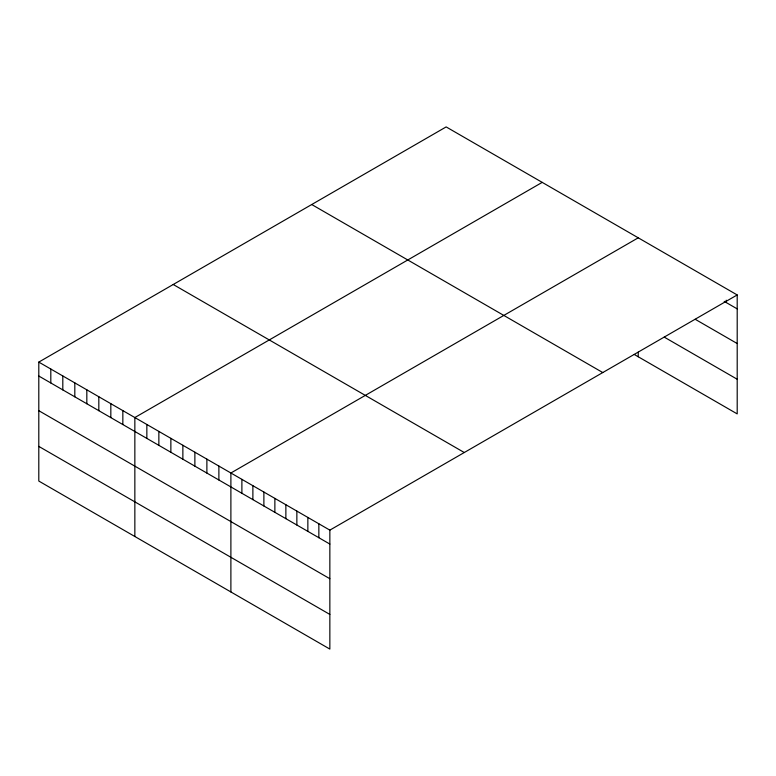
<?xml version="1.0" encoding="UTF-8"?>
<svg xmlns="http://www.w3.org/2000/svg" width="776" height="776" viewBox="0 0 776 776"><rect width="100%" height="100%" fill="white"/><g stroke="black" fill="none" stroke-linecap="round" stroke-linejoin="round"><path stroke-width="1.16" d="M38.8 362.101L329.849 530.134L329.849 649.085L38.8 481.052L38.8 362.101L446.151 126.915L737.2 294.948L737.2 413.899L634.244 354.457M542.201 182.37L134.849 417.546L134.849 536.507M638.241 237.815L230.889 473.001L230.889 591.952M329.849 530.134L737.2 294.948M724.202 301.379L737.2 308.877M695.218 319.295L737.2 343.535M664.237 337.114L737.2 379.241M311.729 204.524L602.777 372.558M173.223 284.491L464.271 452.524M38.8 376.03L329.849 544.063M38.8 410.688L329.849 578.721M38.8 446.394L329.849 614.427M726.2 300.205L726.2 302.533M638.241 352.149L638.241 356.766M318.849 523.781L318.849 537.71M307.859 517.437L307.859 531.366M296.859 511.093L296.859 525.022M285.869 504.74L285.869 518.669M274.869 498.396L274.869 512.325M263.879 492.042L263.879 505.971M252.879 485.698L252.879 499.628M241.889 479.355L241.889 493.274M218.881 466.075L218.881 479.995M206.882 459.14L206.882 473.069M194.873 452.204L194.873 466.134M182.864 445.279L182.864 459.208M170.865 438.343L170.865 452.272M158.857 431.417L158.857 445.346M146.848 424.482L146.848 438.411M122.841 410.62L122.841 424.55M110.832 403.685L110.832 417.614M98.824 396.759L98.824 410.688M86.825 389.824L86.825 403.753M74.816 382.898L74.816 396.827M62.807 375.962L62.807 389.891M50.809 369.027L50.809 382.956"/></g></svg>
